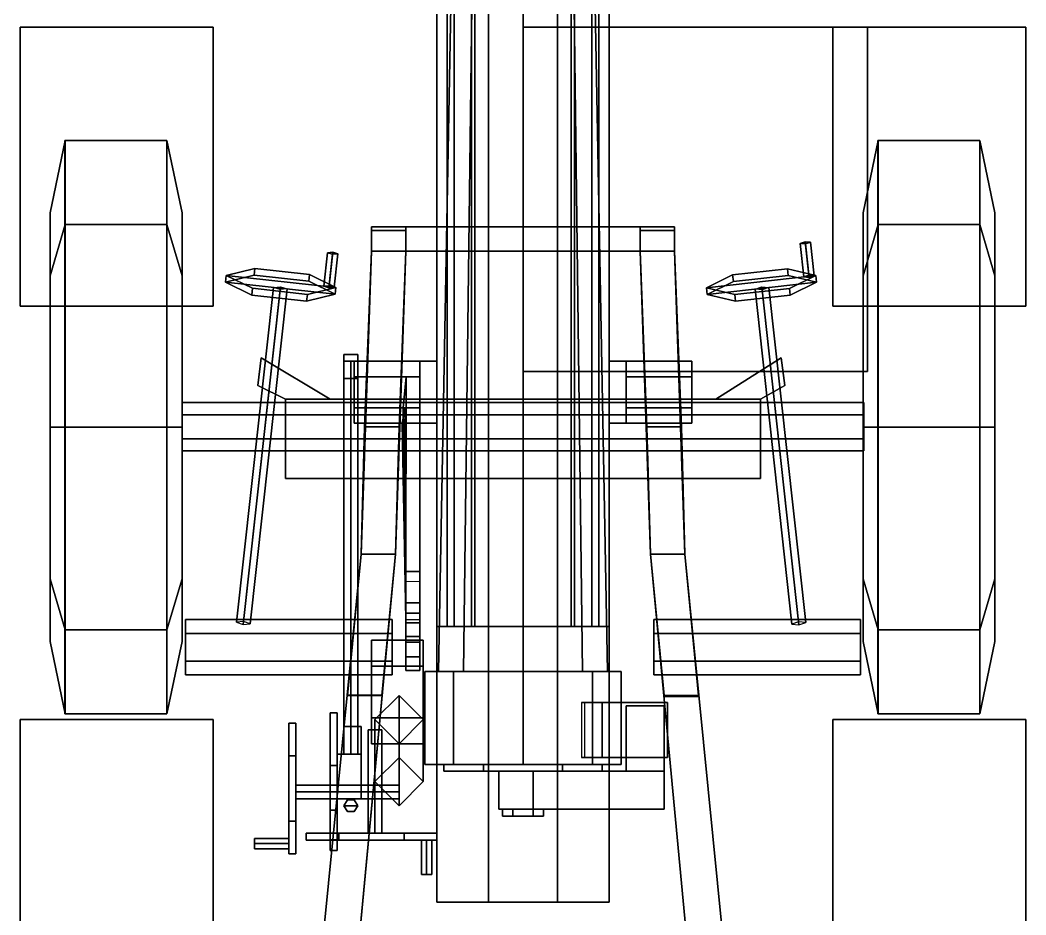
# Model space of a CAD drawing. Header units: millimetres. Extents: x -1.46 to 1.46, y -4.16 to 2.51.
# Drawn here: x -1.46 to 1.46, y -1.417 to 1.18 of the extents above; entities that cross this region are included whole.
import ezdxf

# ---------------------------------------------------------------- set-up
doc = ezdxf.new("R2010")
doc.units = ezdxf.units.MM
for name, color, linetype in [('gun', 1, 'Continuous'), ('ramps', 3, 'Continuous'), ('sleeve', 5, 'Continuous'), ('wheels', 2, 'Continuous')]:
    doc.layers.add(name, color=color, linetype=linetype)

msp = doc.modelspace()

# ---------------------------------------------------------------- linework, layer by layer
for points in [[(1, 1.16, -3.18), (1, 1.16, -4.18), (0, 1.16, -4.18), (0, 1.16, -3.18)], [(1, 1.16, -4.18), (1, 0.16, -4.18), (0, 0.16, -4.18), (0, 1.16, -4.18)], [(0, 1.16, -4.18), (0, 0.16, -4.18), (0, 0.16, -3.18), (0, 1.16, -3.18)], [(0, 1.16, -3.18), (0, 0.16, -3.18), (1, 0.16, -3.18), (1, 1.16, -3.18)], [(1, 0.16, -3.18), (1, 0.16, -4.18), (1, 1.16, -4.18), (1, 1.16, -3.18)], [(0.44, 0.58, 0.94), (0.44, 0.58, 0.74), (-0.44, 0.58, 0.74), (-0.44, 0.58, 0.94)], [(-0.44, 0.58, 0.74), (-0.44, 0.51, 0.68), (-0.44, 0.51, 0.94), (-0.44, 0.58, 0.94)], [(0.44, 0.58, 0.74), (0.44, 0.51, 0.68), (-0.44, 0.51, 0.68), (-0.44, 0.58, 0.74)], [(-0.34, 0.57, 1.08), (-0.34, 0.58, 0.94), (-0.44, 0.58, 0.94), (-0.44, 0.57, 1.08)], [(-0.44, 0.58, 0.94), (-0.44, 0.51, 0.94), (-0.44, 0.51, 1.13), (-0.44, 0.57, 1.08)], [(-0.44, 0.57, 1.08), (-0.44, 0.51, 1.13), (-0.34, 0.51, 1.13), (-0.34, 0.57, 1.08)], [(-0.34, 0.58, 0.94), (-0.34, 0.51, 0.94), (0.34, 0.51, 0.94), (0.34, 0.58, 0.94)], [(-0.34, 0.51, 1.13), (-0.34, 0.51, 0.94), (-0.34, 0.58, 0.94), (-0.34, 0.57, 1.08)], [(0.44, 0.57, 1.08), (0.44, 0.58, 0.94), (0.34, 0.58, 0.94), (0.34, 0.57, 1.08)], [(0.34, 0.58, 0.94), (0.34, 0.51, 0.94), (0.34, 0.51, 1.13), (0.34, 0.57, 1.08)], [(0.34, 0.57, 1.08), (0.34, 0.51, 1.13), (0.44, 0.51, 1.13), (0.44, 0.57, 1.08)], [(0.44, 0.51, 0.94), (0.44, 0.51, 0.68), (0.44, 0.58, 0.74), (0.44, 0.58, 0.94)], [(0.44, 0.51, 1.13), (0.44, 0.51, 0.94), (0.44, 0.58, 0.94), (0.44, 0.57, 1.08)], [(0.8048, 0.5321, 0.799), (0.8194, 0.5369, 0.7843), (0.8301, 0.4397, 0.7635), (0.8155, 0.4349, 0.7782)], [(0.8346, 0.5354, 0.799), (0.8194, 0.5369, 0.7843), (0.8048, 0.5321, 0.799), (0.8201, 0.5307, 0.8137)], [(0.8201, 0.5307, 0.8137), (0.8048, 0.5321, 0.799), (0.8155, 0.4349, 0.7782), (0.8308, 0.4335, 0.7929)], [(0.8194, 0.5369, 0.7843), (0.8346, 0.5354, 0.799), (0.8454, 0.4382, 0.7782), (0.8301, 0.4397, 0.7635)], [(0.8346, 0.5354, 0.799), (0.8201, 0.5307, 0.8137), (0.8308, 0.4335, 0.7929), (0.8454, 0.4382, 0.7782)], [(-0.5673, 0.5053, 0.799), (-0.552, 0.5068, 0.7843), (-0.5628, 0.4095, 0.7635), (-0.578, 0.4081, 0.7782)], [(-0.5527, 0.5006, 0.8137), (-0.5673, 0.5053, 0.799), (-0.578, 0.4081, 0.7782), (-0.5635, 0.4033, 0.7929)], [(-0.5375, 0.502, 0.799), (-0.552, 0.5068, 0.7843), (-0.5673, 0.5053, 0.799), (-0.5527, 0.5006, 0.8137)], [(-0.5375, 0.502, 0.799), (-0.5527, 0.5006, 0.8137), (-0.5635, 0.4033, 0.7929), (-0.5482, 0.4048, 0.7782)], [(-0.552, 0.5068, 0.7843), (-0.5375, 0.502, 0.799), (-0.5482, 0.4048, 0.7782), (-0.5628, 0.4095, 0.7635)], [(-0.44, 0.51, 0.68), (-0.47, -0.37, 0.55), (-0.47, -0.37, 0.94), (-0.44, 0.51, 0.94)], [(-0.34, 0.51, 0.68), (-0.37, -0.37, 0.55), (-0.47, -0.37, 0.55), (-0.44, 0.51, 0.68)], [(-0.44, 0.51, 0.94), (-0.4574, 0.0002, 0.94), (-0.46, 0, 1.45), (-0.44, 0.51, 1.13)], [(-0.44, 0.51, 1.13), (-0.46, 0, 1.45), (-0.36, 0, 1.45), (-0.34, 0.51, 1.13)], [(-0.34, 0.51, 1.13), (-0.34, 0.51, 0.94), (-0.44, 0.51, 0.94), (-0.44, 0.51, 1.13)], [(-0.37, -0.37, 0.94), (-0.37, -0.37, 0.55), (-0.34, 0.51, 0.68), (-0.34, 0.51, 0.94)], [(-0.36, 0, 1.45), (-0.3573, 0.0014, 0.94), (-0.34, 0.51, 0.94), (-0.34, 0.51, 1.13)], [(-0.34, 0.51, 0.94), (-0.34, 0.51, 0.68), (0.34, 0.51, 0.68), (0.34, 0.51, 0.94)], [(0.34, 0.51, 0.68), (0.37, -0.37, 0.55), (0.37, -0.37, 0.94), (0.34, 0.51, 0.94)], [(0.44, 0.51, 0.68), (0.47, -0.37, 0.55), (0.37, -0.37, 0.55), (0.34, 0.51, 0.68)], [(0.34, 0.51, 1.13), (0.36, 0, 1.45), (0.46, 0, 1.45), (0.44, 0.51, 1.13)], [(0.34, 0.51, 0.94), (0.3574, -0.0007, 0.94), (0.36, 0, 1.45), (0.34, 0.51, 1.13)], [(0.44, 0.51, 1.13), (0.44, 0.51, 0.94), (0.34, 0.51, 0.94), (0.34, 0.51, 1.13)], [(0.47, -0.37, 0.94), (0.47, -0.37, 0.55), (0.44, 0.51, 0.68), (0.44, 0.51, 0.94)], [(0.46, 0, 1.45), (0.4574, -0.0008, 0.94), (0.44, 0.51, 0.94), (0.44, 0.51, 1.13)], [(-0.8613, 0.4394, 0.7782), (-0.7786, 0.4592, 0.6427), (-0.7808, 0.4398, 0.6385), (-0.8634, 0.4199, 0.7741)], [(-0.5454, 0.3848, 0.7741), (-0.8634, 0.4199, 0.7741), (-0.7808, 0.4398, 0.6385), (-0.6217, 0.4222, 0.6385)], [(-0.7849, 0.4019, 0.9138), (-0.8613, 0.4394, 0.7782), (-0.8634, 0.4199, 0.7741), (-0.7871, 0.3825, 0.9096)], [(-0.6196, 0.4417, 0.6427), (-0.7786, 0.4592, 0.6427), (-0.8613, 0.4394, 0.7782), (-0.5432, 0.4042, 0.7782)], [(-0.5432, 0.4042, 0.7782), (-0.8613, 0.4394, 0.7782), (-0.7849, 0.4019, 0.9138), (-0.6259, 0.3844, 0.9138)], [(-0.7786, 0.4592, 0.6427), (-0.6196, 0.4417, 0.6427), (-0.6217, 0.4222, 0.6385), (-0.7808, 0.4398, 0.6385)], [(-0.6196, 0.4417, 0.6427), (-0.5432, 0.4042, 0.7782), (-0.5454, 0.3848, 0.7741), (-0.6217, 0.4222, 0.6385)], [(0.7676, 0.4586, 0.6427), (0.6086, 0.4411, 0.6427), (0.5323, 0.4036, 0.7782), (0.8503, 0.4388, 0.7782)], [(0.5323, 0.4036, 0.7782), (0.6086, 0.4411, 0.6427), (0.6108, 0.4216, 0.6385), (0.5344, 0.3842, 0.7741)], [(0.8503, 0.4388, 0.7782), (0.5323, 0.4036, 0.7782), (0.6149, 0.3838, 0.9138), (0.774, 0.4013, 0.9138)], [(0.8525, 0.4193, 0.7741), (0.5344, 0.3842, 0.7741), (0.6108, 0.4216, 0.6385), (0.7698, 0.4392, 0.6385)], [(0.6086, 0.4411, 0.6427), (0.7676, 0.4586, 0.6427), (0.7698, 0.4392, 0.6385), (0.6108, 0.4216, 0.6385)], [(0.7676, 0.4586, 0.6427), (0.8503, 0.4388, 0.7782), (0.8525, 0.4193, 0.7741), (0.7698, 0.4392, 0.6385)], [(0.8503, 0.4388, 0.7782), (0.774, 0.4013, 0.9138), (0.7761, 0.3819, 0.9096), (0.8525, 0.4193, 0.7741)], [(-0.6281, 0.3649, 0.9096), (-0.7871, 0.3825, 0.9096), (-0.8634, 0.4199, 0.7741), (-0.5454, 0.3848, 0.7741)], [(0.7761, 0.3819, 0.9096), (0.6171, 0.3643, 0.9096), (0.5344, 0.3842, 0.7741), (0.8525, 0.4193, 0.7741)], [(-0.7243, 0.4046, 0.7741), (-0.704, 0.4065, 0.7545), (-0.8113, -0.5657, 0.5466), (-0.8316, -0.5677, 0.5661)], [(-0.7049, 0.3982, 0.7936), (-0.7243, 0.4046, 0.7741), (-0.8316, -0.5677, 0.5661), (-0.8122, -0.574, 0.5857)], [(-0.6845, 0.4002, 0.7741), (-0.7049, 0.3982, 0.7936), (-0.8122, -0.574, 0.5857), (-0.7919, -0.5721, 0.5661)], [(-0.704, 0.4065, 0.7545), (-0.6845, 0.4002, 0.7741), (-0.7919, -0.5721, 0.5661), (-0.8113, -0.5657, 0.5466)], [(-0.6259, 0.3844, 0.9138), (-0.7849, 0.4019, 0.9138), (-0.7871, 0.3825, 0.9096), (-0.6281, 0.3649, 0.9096)], [(-0.5432, 0.4042, 0.7782), (-0.6259, 0.3844, 0.9138), (-0.6281, 0.3649, 0.9096), (-0.5454, 0.3848, 0.7741)], [(0.6149, 0.3838, 0.9138), (0.5323, 0.4036, 0.7782), (0.5344, 0.3842, 0.7741), (0.6171, 0.3643, 0.9096)], [(0.774, 0.4013, 0.9138), (0.6149, 0.3838, 0.9138), (0.6171, 0.3643, 0.9096), (0.7761, 0.3819, 0.9096)], [(0.6736, 0.3996, 0.7741), (0.693, 0.4059, 0.7545), (0.8003, -0.5664, 0.5466), (0.7809, -0.5727, 0.5661)], [(0.6939, 0.3976, 0.7936), (0.6736, 0.3996, 0.7741), (0.7809, -0.5727, 0.5661), (0.8012, -0.5746, 0.5857)], [(0.693, 0.4059, 0.7545), (0.7133, 0.404, 0.7741), (0.8207, -0.5683, 0.5661), (0.8003, -0.5664, 0.5466)], [(0.7133, 0.404, 0.7741), (0.6939, 0.3976, 0.7936), (0.8012, -0.5746, 0.5857), (0.8207, -0.5683, 0.5661)], [(-0.52, 0.21, 1.56), (-0.52, 0.19, 1.38), (-0.52, 0.14, 1.46), (-0.52, 0.19, 1.58)], [(-0.48, 0.19, 1.58), (-0.48, 0.21, 1.56), (-0.52, 0.21, 1.56), (-0.52, 0.19, 1.58)], [(-0.48, 0.21, 1.56), (-0.48, 0.19, 1.38), (-0.52, 0.19, 1.38), (-0.52, 0.21, 1.56)], [(-0.48, 0.14, 1.46), (-0.48, 0.19, 1.38), (-0.48, 0.21, 1.56), (-0.48, 0.19, 1.58)], [(-0.77, 0.12, 0.74), (-0.69, 0.08, 0.77), (-0.56, 0.08, 0.77), (-0.76, 0.2, 0.76)], [(-0.76, 0.2, 0.76), (-0.76, 0.2, 0.7), (-0.77, 0.12, 0.68), (-0.77, 0.12, 0.74)], [(-0.76, 0.2, 0.7), (-0.56, 0.08, 0.73), (-0.69, 0.08, 0.73), (-0.77, 0.12, 0.68)], [(-0.56, 0.08, 0.77), (-0.56, 0.08, 0.73), (-0.76, 0.2, 0.7), (-0.76, 0.2, 0.76)], [(-0.52, 0.19, 1.58), (-0.52, 0.14, 1.46), (-0.48, 0.14, 1.46), (-0.48, 0.19, 1.58)], [(-0.52, 0.14, 1.46), (-0.52, 0.19, 1.38), (-0.48, 0.19, 1.38), (-0.48, 0.14, 1.46)], [(-0.5, 0.19, 1.58), (-0.52, 0.19, 1.56), (-0.52, -0.95, 1.56), (-0.5, -0.95, 1.58)], [(-0.52, 0.19, 1.56), (-0.5, 0.19, 1.54), (-0.5, -0.95, 1.54), (-0.52, -0.95, 1.56)], [(-0.48, 0.19, 1.56), (-0.5, 0.19, 1.58), (-0.5, -0.95, 1.58), (-0.48, -0.95, 1.56)], [(-0.5, 0.19, 1.54), (-0.48, 0.19, 1.56), (-0.48, -0.95, 1.56), (-0.5, -0.95, 1.54)], [(0.75, 0.2, 0.76), (0.56, 0.08, 0.77), (0.69, 0.08, 0.77), (0.76, 0.12, 0.74)], [(0.75, 0.2, 0.7), (0.56, 0.08, 0.73), (0.56, 0.08, 0.77), (0.75, 0.2, 0.76)], [(0.76, 0.12, 0.68), (0.69, 0.08, 0.73), (0.56, 0.08, 0.73), (0.75, 0.2, 0.7)], [(0.76, 0.12, 0.74), (0.76, 0.12, 0.68), (0.75, 0.2, 0.7), (0.75, 0.2, 0.76)], [(0, 0.16, -3.18), (0, 0.16, -4.18), (1, 0.16, -4.18), (1, 0.16, -3.18)], [(-0.77, 0.12, 0.68), (-0.69, 0.08, 0.73), (-0.69, 0.08, 0.77), (-0.77, 0.12, 0.74)], [(0.69, 0.08, 0.77), (0.69, 0.08, 0.73), (0.76, 0.12, 0.68), (0.76, 0.12, 0.74)], [(-0.69, 0.08, 0.73), (-0.69, -0.15, 0.73), (-0.69, -0.15, 0.93), (-0.69, 0.08, 0.93)], [(-0.69, 0.08, 0.93), (-0.69, -0.15, 0.93), (0.69, -0.15, 0.93), (0.69, 0.08, 0.93)], [(0.69, 0.08, 0.93), (0.69, 0.08, 0.73), (-0.69, 0.08, 0.73), (-0.69, 0.08, 0.93)], [(0.69, 0.08, 0.73), (0.69, -0.15, 0.73), (-0.69, -0.15, 0.73), (-0.69, 0.08, 0.73)], [(0.69, -0.15, 0.93), (0.69, -0.15, 0.73), (0.69, 0.08, 0.73), (0.69, 0.08, 0.93)], [(-0.4574, 0.0002, 0.94), (-0.47, -0.37, 0.94), (-0.47, -0.37, 1.24), (-0.46, 0, 1.45)], [(-0.46, 0, 1.45), (-0.47, -0.37, 1.24), (-0.37, -0.37, 1.24), (-0.36, 0, 1.45)], [(-0.37, -0.37, 1.24), (-0.37, -0.37, 0.94), (-0.3573, 0.0014, 0.94), (-0.36, 0, 1.45)], [(0.3574, -0.0007, 0.94), (0.37, -0.37, 0.94), (0.37, -0.37, 1.24), (0.36, 0, 1.45)], [(0.36, 0, 1.45), (0.37, -0.37, 1.24), (0.47, -0.37, 1.24), (0.46, 0, 1.45)], [(0.47, -0.37, 1.24), (0.47, -0.37, 0.94), (0.4574, -0.0008, 0.94), (0.46, 0, 1.45)], [(-0.69, -0.15, 0.93), (-0.69, -0.15, 0.73), (0.69, -0.15, 0.73), (0.69, -0.15, 0.93)], [(-0.47, -0.37, 0.55), (-0.66, -2.28, 0.26), (-0.66, -2.28, 0.54), (-0.47, -0.37, 0.94)], [(-0.37, -0.37, 0.55), (-0.55, -2.28, 0.26), (-0.66, -2.28, 0.26), (-0.47, -0.37, 0.55)], [(-0.55, -2.28, 0.54), (-0.55, -2.28, 0.26), (-0.37, -0.37, 0.55), (-0.37, -0.37, 0.94)], [(-0.47, -0.37, 0.94), (-0.5107, -0.7792, 0.8543), (-0.51, -0.78, 1.03), (-0.47, -0.37, 1.24)], [(-0.47, -0.37, 1.24), (-0.51, -0.78, 1.03), (-0.41, -0.78, 1.03), (-0.37, -0.37, 1.24)], [(-0.41, -0.78, 1.03), (-0.4086, -0.7795, 0.8542), (-0.37, -0.37, 0.94), (-0.37, -0.37, 1.24)], [(0.37, -0.37, 0.55), (0.55, -2.28, 0.26), (0.55, -2.28, 0.54), (0.37, -0.37, 0.94)], [(0.47, -0.37, 0.55), (0.66, -2.28, 0.26), (0.55, -2.28, 0.26), (0.37, -0.37, 0.55)], [(0.37, -0.37, 0.94), (0.409, -0.7839, 0.8533), (0.41, -0.78, 1.03), (0.37, -0.37, 1.24)], [(0.37, -0.37, 1.24), (0.41, -0.78, 1.03), (0.51, -0.78, 1.03), (0.47, -0.37, 1.24)], [(0.66, -2.28, 0.54), (0.66, -2.28, 0.26), (0.47, -0.37, 0.55), (0.47, -0.37, 0.94)], [(0.51, -0.78, 1.03), (0.5111, -0.783, 0.8535), (0.47, -0.37, 0.94), (0.47, -0.37, 1.24)], [(-0.38, -0.6, 0.6293), (-0.38, -0.56, 0.56), (-0.98, -0.56, 0.56), (-0.98, -0.6, 0.6293)], [(-0.38, -0.56, 0.56), (-0.38, -0.6, 0.4907), (-0.98, -0.6, 0.4907), (-0.98, -0.56, 0.56)], [(-0.98, -0.68, 0.6293), (-0.98, -0.6, 0.6293), (-0.98, -0.56, 0.56), (-0.98, -0.72, 0.56)], [(-0.98, -0.72, 0.56), (-0.98, -0.56, 0.56), (-0.98, -0.6, 0.4907), (-0.98, -0.68, 0.4907)], [(-0.38, -0.72, 0.56), (-0.38, -0.56, 0.56), (-0.38, -0.6, 0.6293), (-0.38, -0.68, 0.6293)], [(-0.38, -0.68, 0.4907), (-0.38, -0.6, 0.4907), (-0.38, -0.56, 0.56), (-0.38, -0.72, 0.56)], [(0.98, -0.6, 0.6293), (0.98, -0.56, 0.56), (0.38, -0.56, 0.56), (0.38, -0.6, 0.6293)], [(0.98, -0.56, 0.56), (0.98, -0.6, 0.4907), (0.38, -0.6, 0.4907), (0.38, -0.56, 0.56)], [(0.38, -0.72, 0.56), (0.38, -0.56, 0.56), (0.38, -0.6, 0.4907), (0.38, -0.68, 0.4907)], [(0.38, -0.68, 0.6293), (0.38, -0.6, 0.6293), (0.38, -0.56, 0.56), (0.38, -0.72, 0.56)], [(0.98, -0.72, 0.56), (0.98, -0.56, 0.56), (0.98, -0.6, 0.6293), (0.98, -0.68, 0.6293)], [(0.98, -0.68, 0.4907), (0.98, -0.6, 0.4907), (0.98, -0.56, 0.56), (0.98, -0.72, 0.56)], [(-0.38, -0.68, 0.6293), (-0.38, -0.6, 0.6293), (-0.98, -0.6, 0.6293), (-0.98, -0.68, 0.6293)], [(-0.38, -0.6, 0.4907), (-0.38, -0.68, 0.4907), (-0.98, -0.68, 0.4907), (-0.98, -0.6, 0.4907)], [(0.98, -0.68, 0.6293), (0.98, -0.6, 0.6293), (0.38, -0.6, 0.6293), (0.38, -0.68, 0.6293)], [(0.98, -0.6, 0.4907), (0.98, -0.68, 0.4907), (0.38, -0.68, 0.4907), (0.38, -0.6, 0.4907)], [(-0.29, -0.695, 1.2199), (-0.29, -0.62, 1.09), (-0.44, -0.62, 1.09), (-0.44, -0.695, 1.2199)], [(-0.29, -0.62, 1.09), (-0.29, -0.695, 0.9601), (-0.44, -0.695, 0.9601), (-0.44, -0.62, 1.09)], [(-0.44, -0.845, 1.2199), (-0.44, -0.695, 1.2199), (-0.44, -0.62, 1.09), (-0.44, -0.92, 1.09)], [(-0.44, -0.92, 1.09), (-0.44, -0.62, 1.09), (-0.44, -0.695, 0.9601), (-0.44, -0.845, 0.9601)], [(-0.29, -0.92, 1.09), (-0.29, -0.62, 1.09), (-0.29, -0.695, 1.2199), (-0.29, -0.845, 1.2199)], [(-0.29, -0.845, 0.9601), (-0.29, -0.695, 0.9601), (-0.29, -0.62, 1.09), (-0.29, -0.92, 1.09)], [(-0.38, -0.72, 0.56), (-0.38, -0.68, 0.6293), (-0.98, -0.68, 0.6293), (-0.98, -0.72, 0.56)], [(-0.38, -0.68, 0.4907), (-0.38, -0.72, 0.56), (-0.98, -0.72, 0.56), (-0.98, -0.68, 0.4907)], [(-0.29, -0.845, 1.2199), (-0.29, -0.695, 1.2199), (-0.44, -0.695, 1.2199), (-0.44, -0.845, 1.2199)], [(-0.29, -0.695, 0.9601), (-0.29, -0.845, 0.9601), (-0.44, -0.845, 0.9601), (-0.44, -0.695, 0.9601)], [(0.98, -0.68, 0.4907), (0.98, -0.72, 0.56), (0.38, -0.72, 0.56), (0.38, -0.68, 0.4907)], [(0.98, -0.72, 0.56), (0.98, -0.68, 0.6293), (0.38, -0.68, 0.6293), (0.38, -0.72, 0.56)], [(-0.5107, -0.7792, 0.8543), (-0.66, -2.28, 0.54), (-0.55, -2.28, 0.54), (-0.4086, -0.7795, 0.8542)], [(-0.51, -0.78, 1.03), (-0.5107, -0.7792, 0.8543), (-0.4086, -0.7795, 0.8542), (-0.41, -0.78, 1.03)], [(-0.36, -0.96, 0.75), (-0.43, -1.03, 0.75), (-0.43, -0.85, 1.09), (-0.36, -0.78, 1.09)], [(-0.29, -1.03, 0.75), (-0.36, -0.96, 0.75), (-0.36, -0.78, 1.09), (-0.29, -0.85, 1.09)], [(0.41, -0.78, 1.03), (0.409, -0.7839, 0.8533), (0.5111, -0.783, 0.8535), (0.51, -0.78, 1.03)], [(0.409, -0.7839, 0.8533), (0.55, -2.28, 0.54), (0.66, -2.28, 0.54), (0.5111, -0.783, 0.8535)], [(-0.54, -0.9831, 1.6996), (-0.54, -0.83, 1.73), (-0.56, -0.83, 1.73), (-0.56, -0.9831, 1.6996)], [(-0.54, -0.83, 1.73), (-0.54, -0.83, 1.33), (-0.56, -0.83, 1.33), (-0.56, -0.83, 1.73)], [(-0.54, -0.83, 1.33), (-0.54, -1.23, 1.33), (-0.56, -1.23, 1.33), (-0.56, -0.83, 1.33)], [(-0.56, -0.9831, 1.6996), (-0.56, -0.83, 1.73), (-0.56, -0.83, 1.33), (-0.56, -1.1128, 1.6128)], [(-0.56, -1.1996, 1.4831), (-0.56, -1.1128, 1.6128), (-0.56, -0.83, 1.33), (-0.56, -1.23, 1.33)], [(-0.54, -1.1128, 1.6128), (-0.54, -0.83, 1.33), (-0.54, -0.83, 1.73), (-0.54, -0.9831, 1.6996)], [(-0.54, -1.23, 1.33), (-0.54, -0.83, 1.33), (-0.54, -1.1128, 1.6128), (-0.54, -1.1996, 1.4831)], [(-0.29, -0.92, 1.09), (-0.29, -0.845, 1.2199), (-0.44, -0.845, 1.2199), (-0.44, -0.92, 1.09)], [(-0.29, -0.845, 0.9601), (-0.29, -0.92, 1.09), (-0.44, -0.92, 1.09), (-0.44, -0.845, 0.9601)], [(-0.66, -0.955, 0.9345), (-0.66, -0.86, 0.77), (-0.68, -0.86, 0.77), (-0.68, -0.955, 0.9345)], [(-0.66, -0.86, 0.77), (-0.66, -0.955, 0.6055), (-0.68, -0.955, 0.6055), (-0.68, -0.86, 0.77)], [(-0.68, -1.145, 0.9345), (-0.68, -0.955, 0.9345), (-0.68, -0.86, 0.77), (-0.68, -1.24, 0.77)], [(-0.68, -1.24, 0.77), (-0.68, -0.86, 0.77), (-0.68, -0.955, 0.6055), (-0.68, -1.145, 0.6055)], [(-0.66, -1.24, 0.77), (-0.66, -0.86, 0.77), (-0.66, -0.955, 0.9345), (-0.66, -1.145, 0.9345)], [(-0.66, -1.145, 0.6055), (-0.66, -0.955, 0.6055), (-0.66, -0.86, 0.77), (-0.66, -1.24, 0.77)], [(-0.47, -0.87, 1.43), (-0.47, -0.87, 0.83), (-0.52, -0.87, 0.83), (-0.52, -0.87, 1.43)], [(-0.52, -0.87, 0.83), (-0.52, -0.95, 0.81), (-0.52, -0.95, 1.52), (-0.52, -0.87, 1.43)], [(-0.52, -0.87, 1.43), (-0.52, -0.95, 1.52), (-0.47, -0.95, 1.52), (-0.47, -0.87, 1.43)], [(-0.47, -0.95, 1.52), (-0.47, -0.95, 0.81), (-0.47, -0.87, 0.83), (-0.47, -0.87, 1.43)], [(-0.43, -1.03, 0.75), (-0.36, -1.1, 0.75), (-0.36, -0.92, 1.09), (-0.43, -0.85, 1.09)], [(-0.36, -1.1, 0.75), (-0.29, -1.03, 0.75), (-0.29, -0.85, 1.09), (-0.36, -0.92, 1.09)], [(-0.45, -0.88, 0.94), (-0.43, -0.88, 0.92), (-0.43, -1.18, 0.92), (-0.45, -1.18, 0.94)], [(-0.43, -0.88, 0.96), (-0.45, -0.88, 0.94), (-0.45, -1.18, 0.94), (-0.43, -1.18, 0.96)], [(-0.43, -0.88, 0.92), (-0.41, -0.88, 0.94), (-0.41, -1.18, 0.94), (-0.43, -1.18, 0.92)], [(-0.41, -0.88, 0.94), (-0.43, -0.88, 0.96), (-0.43, -1.18, 0.96), (-0.41, -1.18, 0.94)], [(-0.66, -1.145, 0.9345), (-0.66, -0.955, 0.9345), (-0.68, -0.955, 0.9345), (-0.68, -1.145, 0.9345)], [(-0.66, -0.955, 0.6055), (-0.66, -1.145, 0.6055), (-0.68, -1.145, 0.6055), (-0.68, -0.955, 0.6055)], [(-0.54, -0.95, 1.43), (-0.54, -1.08, 1.43), (-0.54, -1.08, 1.63), (-0.54, -0.95, 1.63)], [(-0.54, -0.95, 1.63), (-0.54, -1.08, 1.63), (-0.47, -1.08, 1.63), (-0.47, -0.95, 1.63)], [(-0.47, -0.95, 1.63), (-0.47, -0.95, 1.43), (-0.54, -0.95, 1.43), (-0.54, -0.95, 1.63)], [(-0.47, -0.95, 1.43), (-0.47, -1.08, 1.43), (-0.54, -1.08, 1.43), (-0.54, -0.95, 1.43)], [(-0.52, -0.95, 1.43), (-0.52, -0.95, 0.81), (-0.47, -0.95, 0.81), (-0.47, -0.95, 1.43)], [(-0.47, -1.08, 1.63), (-0.47, -1.08, 1.43), (-0.47, -0.95, 1.43), (-0.47, -0.95, 1.63)], [(-0.36, -0.96, 0.75), (-0.29, -1.03, 0.75), (-0.36, -1.1, 0.75), (-0.43, -1.03, 0.75)], [(-0.54, -1.1128, 1.6128), (-0.54, -0.9831, 1.6996), (-0.56, -0.9831, 1.6996), (-0.56, -1.1128, 1.6128)], [(-0.36, -1.06, 0.79), (-0.36, -1.04, 0.77), (-0.66, -1.04, 0.77), (-0.66, -1.06, 0.79)], [(-0.36, -1.04, 0.77), (-0.36, -1.06, 0.75), (-0.66, -1.06, 0.75), (-0.66, -1.04, 0.77)], [(-0.36, -1.08, 0.77), (-0.36, -1.06, 0.79), (-0.66, -1.06, 0.79), (-0.66, -1.08, 0.77)], [(-0.36, -1.06, 0.75), (-0.36, -1.08, 0.77), (-0.66, -1.08, 0.77), (-0.66, -1.06, 0.75)], [(-0.54, -1.08, 1.63), (-0.54, -1.08, 1.43), (-0.47, -1.08, 1.43), (-0.47, -1.08, 1.63)], [(-0.51, -1.0827, 1.55), (-0.52, -1.1, 1.55), (-0.52, -1.1, 1.77), (-0.51, -1.0827, 1.77)], [(-0.52, -1.1, 1.77), (-0.48, -1.1, 1.77), (-0.49, -1.0827, 1.77), (-0.51, -1.0827, 1.77)], [(-0.51, -1.0827, 1.55), (-0.49, -1.0827, 1.55), (-0.48, -1.1, 1.55), (-0.52, -1.1, 1.55)], [(-0.52, -1.1, 1.55), (-0.51, -1.1173, 1.55), (-0.51, -1.1173, 1.77), (-0.52, -1.1, 1.77)], [(-0.51, -1.1173, 1.77), (-0.49, -1.1173, 1.77), (-0.48, -1.1, 1.77), (-0.52, -1.1, 1.77)], [(-0.52, -1.1, 1.55), (-0.48, -1.1, 1.55), (-0.49, -1.1173, 1.55), (-0.51, -1.1173, 1.55)], [(-0.49, -1.0827, 1.55), (-0.51, -1.0827, 1.55), (-0.51, -1.0827, 1.77), (-0.49, -1.0827, 1.77)], [(-0.48, -1.1, 1.55), (-0.49, -1.0827, 1.55), (-0.49, -1.0827, 1.77), (-0.48, -1.1, 1.77)], [(-0.49, -1.1173, 1.55), (-0.48, -1.1, 1.55), (-0.48, -1.1, 1.77), (-0.49, -1.1173, 1.77)], [(-0.54, -1.1996, 1.4831), (-0.54, -1.1128, 1.6128), (-0.56, -1.1128, 1.6128), (-0.56, -1.1996, 1.4831)], [(-0.51, -1.1173, 1.55), (-0.49, -1.1173, 1.55), (-0.49, -1.1173, 1.77), (-0.51, -1.1173, 1.77)], [(-0.66, -1.24, 0.77), (-0.66, -1.145, 0.9345), (-0.68, -1.145, 0.9345), (-0.68, -1.24, 0.77)], [(-0.66, -1.145, 0.6055), (-0.66, -1.24, 0.77), (-0.68, -1.24, 0.77), (-0.68, -1.145, 0.6055)], [(-0.68, -1.21, 0.785), (-0.68, -1.195, 0.77), (-0.78, -1.195, 0.77), (-0.78, -1.21, 0.785)], [(-0.68, -1.195, 0.77), (-0.68, -1.21, 0.755), (-0.78, -1.21, 0.755), (-0.78, -1.195, 0.77)], [(-0.78, -1.225, 0.77), (-0.78, -1.21, 0.785), (-0.78, -1.195, 0.77), (-0.78, -1.21, 0.755)], [(-0.345, -1.18, 0.7755), (-0.535, -1.18, 0.7755), (-0.63, -1.18, 0.94), (-0.25, -1.18, 0.94)], [(-0.63, -1.18, 0.94), (-0.535, -1.18, 0.7755), (-0.535, -1.2, 0.7755), (-0.63, -1.2, 0.94)], [(-0.25, -1.18, 0.94), (-0.63, -1.18, 0.94), (-0.535, -1.18, 1.1045), (-0.345, -1.18, 1.1045)], [(-0.535, -1.18, 1.1045), (-0.63, -1.18, 0.94), (-0.63, -1.2, 0.94), (-0.535, -1.2, 1.1045)], [(-0.535, -1.18, 0.7755), (-0.345, -1.18, 0.7755), (-0.345, -1.2, 0.7755), (-0.535, -1.2, 0.7755)], [(-0.345, -1.18, 1.1045), (-0.535, -1.18, 1.1045), (-0.535, -1.2, 1.1045), (-0.345, -1.2, 1.1045)], [(-0.345, -1.18, 0.7755), (-0.25, -1.18, 0.94), (-0.25, -1.2, 0.94), (-0.345, -1.2, 0.7755)], [(-0.25, -1.18, 0.94), (-0.345, -1.18, 1.1045), (-0.345, -1.2, 1.1045), (-0.25, -1.2, 0.94)], [(-0.68, -1.225, 0.77), (-0.68, -1.21, 0.785), (-0.78, -1.21, 0.785), (-0.78, -1.225, 0.77)], [(-0.68, -1.21, 0.755), (-0.68, -1.225, 0.77), (-0.78, -1.225, 0.77), (-0.78, -1.21, 0.755)], [(-0.25, -1.2, 0.94), (-0.63, -1.2, 0.94), (-0.535, -1.2, 0.7755), (-0.345, -1.2, 0.7755)], [(-0.345, -1.2, 1.1045), (-0.535, -1.2, 1.1045), (-0.63, -1.2, 0.94), (-0.25, -1.2, 0.94)], [(-0.54, -1.23, 1.33), (-0.54, -1.1996, 1.4831), (-0.56, -1.1996, 1.4831), (-0.56, -1.23, 1.33)], [(-0.295, -1.2, 0.94), (-0.28, -1.2, 0.925), (-0.28, -1.3, 0.925), (-0.295, -1.3, 0.94)], [(-0.28, -1.2, 0.955), (-0.295, -1.2, 0.94), (-0.295, -1.3, 0.94), (-0.28, -1.3, 0.955)], [(-0.28, -1.2, 0.925), (-0.265, -1.2, 0.94), (-0.265, -1.3, 0.94), (-0.28, -1.3, 0.925)], [(-0.265, -1.2, 0.94), (-0.28, -1.2, 0.955), (-0.28, -1.3, 0.955), (-0.265, -1.3, 0.94)], [(-0.265, -1.3, 0.94), (-0.28, -1.3, 0.955), (-0.295, -1.3, 0.94), (-0.28, -1.3, 0.925)]]:
    msp.add_3dface(points)
at = {"layer": 'gun'}
for points in [[(-0.1485, 1.22, 1.5985), (-0.21, 1.22, 1.45), (-0.245, -0.71, 1.45), (-0.1732, -0.71, 1.6232)], [(-0.21, 1.22, 1.45), (-0.1485, 1.22, 1.3015), (-0.1732, -0.71, 1.2768), (-0.245, -0.71, 1.45)], [(0, 1.22, 1.66), (-0.1485, 1.22, 1.5985), (-0.1732, -0.71, 1.6232), (0, -0.71, 1.695)], [(-0.1485, 1.22, 1.3015), (0, 1.22, 1.24), (0, -0.71, 1.205), (-0.1732, -0.71, 1.2768)], [(0.1485, 1.22, 1.5985), (0, 1.22, 1.66), (0, -0.71, 1.695), (0.1732, -0.71, 1.6232)], [(0, 1.22, 1.24), (0.1485, 1.22, 1.3015), (0.1732, -0.71, 1.2768), (0, -0.71, 1.205)], [(0.21, 1.22, 1.45), (0.1485, 1.22, 1.5985), (0.1732, -0.71, 1.6232), (0.245, -0.71, 1.45)], [(0.1485, 1.22, 1.3015), (0.21, 1.22, 1.45), (0.245, -0.71, 1.45), (0.1732, -0.71, 1.2768)], [(-0.2015, -0.71, 1.6515), (-0.285, -0.71, 1.45), (-0.285, -0.98, 1.45), (-0.2015, -0.98, 1.6515)], [(-0.285, -0.71, 1.45), (-0.2015, -0.71, 1.2485), (-0.2015, -0.98, 1.2485), (-0.285, -0.98, 1.45)], [(0.2015, -0.71, 1.2485), (-0.285, -0.71, 1.45), (-0.2015, -0.71, 1.6515), (0.285, -0.71, 1.45)], [(0, -0.71, 1.165), (-0.2015, -0.71, 1.2485), (-0.285, -0.71, 1.45), (0.2015, -0.71, 1.2485)], [(0, -0.71, 1.735), (-0.2015, -0.71, 1.6515), (-0.2015, -0.98, 1.6515), (0, -0.98, 1.735)], [(-0.2015, -0.71, 1.2485), (0, -0.71, 1.165), (0, -0.98, 1.165), (-0.2015, -0.98, 1.2485)], [(0.285, -0.71, 1.45), (-0.2015, -0.71, 1.6515), (0, -0.71, 1.735), (0.2015, -0.71, 1.6515)], [(0.2015, -0.71, 1.6515), (0, -0.71, 1.735), (0, -0.98, 1.735), (0.2015, -0.98, 1.6515)], [(0, -0.71, 1.165), (0.2015, -0.71, 1.2485), (0.2015, -0.98, 1.2485), (0, -0.98, 1.165)], [(0.285, -0.71, 1.45), (0.2015, -0.71, 1.6515), (0.2015, -0.98, 1.6515), (0.285, -0.98, 1.45)], [(0.2015, -0.71, 1.2485), (0.285, -0.71, 1.45), (0.285, -0.98, 1.45), (0.2015, -0.98, 1.2485)], [(0.42, -0.8, 1.66), (0.42, -0.8, 1.58), (0.23, -0.8, 1.58), (0.17, -0.8, 1.66)], [(0.17, -0.8, 1.66), (0.17, -0.96, 1.66), (0.42, -0.96, 1.66), (0.42, -0.8, 1.66)], [(0.42, -0.8, 1.32), (0.42, -0.8, 1.24), (0.18, -0.8, 1.24), (0.23, -0.8, 1.32)], [(0.42, -0.8, 1.24), (0.42, -0.96, 1.24), (0.18, -0.96, 1.24), (0.18, -0.8, 1.24)], [(0.42, -0.8, 1.58), (0.42, -0.96, 1.58), (0.23, -0.96, 1.58), (0.23, -0.8, 1.58)], [(0.23, -0.8, 1.32), (0.23, -0.96, 1.32), (0.42, -0.96, 1.32), (0.42, -0.8, 1.32)], [(0.41, -0.81, 1.58), (0.41, -0.81, 1.32), (0.3, -0.81, 1.32), (0.3, -0.81, 1.58)], [(0.3, -0.81, 1.32), (0.3, -1, 1.32), (0.3, -1, 1.58), (0.3, -0.81, 1.58)], [(0.41, -0.81, 1.32), (0.41, -1, 1.32), (0.3, -1, 1.32), (0.3, -0.81, 1.32)], [(0.3, -0.81, 1.58), (0.3, -1, 1.58), (0.41, -1, 1.58), (0.41, -0.81, 1.58)], [(0.41, -1.11, 1.58), (0.41, -1.11, 1.32), (0.41, -0.81, 1.32), (0.41, -0.81, 1.58)], [(0.42, -0.96, 1.66), (0.42, -0.96, 1.58), (0.42, -0.8, 1.58), (0.42, -0.8, 1.66)], [(0.42, -0.96, 1.32), (0.42, -0.96, 1.24), (0.42, -0.8, 1.24), (0.42, -0.8, 1.32)], [(0.17, -0.96, 1.66), (0.23, -0.96, 1.58), (0.42, -0.96, 1.58), (0.42, -0.96, 1.66)], [(0.23, -0.96, 1.32), (0.18, -0.96, 1.24), (0.42, -0.96, 1.24), (0.42, -0.96, 1.32)], [(0.285, -0.98, 1.45), (-0.2015, -0.98, 1.6515), (-0.285, -0.98, 1.45), (0.2015, -0.98, 1.2485)], [(0.2015, -0.98, 1.2485), (-0.285, -0.98, 1.45), (-0.2015, -0.98, 1.2485), (0, -0.98, 1.165)], [(-0.115, -0.98, 1.6492), (-0.23, -0.98, 1.45), (-0.23, -1, 1.45), (-0.115, -1, 1.6492)], [(-0.23, -0.98, 1.45), (-0.115, -0.98, 1.2508), (-0.115, -1, 1.2508), (-0.23, -1, 1.45)], [(0.2015, -0.98, 1.6515), (0, -0.98, 1.735), (-0.2015, -0.98, 1.6515), (0.285, -0.98, 1.45)], [(0.115, -0.98, 1.6492), (-0.115, -0.98, 1.6492), (-0.115, -1, 1.6492), (0.115, -1, 1.6492)], [(-0.115, -0.98, 1.2508), (0.115, -0.98, 1.2508), (0.115, -1, 1.2508), (-0.115, -1, 1.2508)], [(0.23, -0.98, 1.45), (0.115, -0.98, 1.6492), (0.115, -1, 1.6492), (0.23, -1, 1.45)], [(0.115, -0.98, 1.2508), (0.23, -0.98, 1.45), (0.23, -1, 1.45), (0.115, -1, 1.2508)], [(0.115, -1, 1.6492), (-0.115, -1, 1.6492), (-0.23, -1, 1.45), (0.23, -1, 1.45)], [(0.23, -1, 1.45), (-0.23, -1, 1.45), (-0.115, -1, 1.2508), (0.115, -1, 1.2508)], [(-0.07, -1, 1.4), (-0.07, -1.11, 1.4), (-0.07, -1.11, 1.5), (-0.07, -1, 1.5)], [(0.03, -1, 1.32), (0.03, -1.11, 1.32), (-0.07, -1.11, 1.4), (-0.07, -1, 1.4)], [(-0.07, -1, 1.5), (-0.07, -1.11, 1.5), (0.03, -1.11, 1.58), (0.03, -1, 1.58)], [(0.3, -1, 1.58), (0.3, -1, 1.32), (0.03, -1, 1.32), (0.03, -1, 1.58)], [(0.03, -1, 1.58), (0.03, -1.11, 1.58), (0.41, -1.11, 1.58), (0.41, -1, 1.58)], [(0.41, -1, 1.32), (0.41, -1.11, 1.32), (0.03, -1.11, 1.32), (0.03, -1, 1.32)], [(-0.07, -1.11, 1.5), (-0.07, -1.11, 1.4), (0.03, -1.11, 1.32), (0.03, -1.11, 1.58)], [(-0.03, -1.11, 1.502), (-0.06, -1.11, 1.45), (-0.06, -1.13, 1.45), (-0.03, -1.13, 1.502)], [(-0.06, -1.11, 1.45), (-0.03, -1.11, 1.398), (-0.03, -1.13, 1.398), (-0.06, -1.13, 1.45)], [(0.03, -1.13, 1.502), (-0.03, -1.13, 1.502), (-0.06, -1.13, 1.45), (0.06, -1.13, 1.45)], [(0.06, -1.13, 1.45), (-0.06, -1.13, 1.45), (-0.03, -1.13, 1.398), (0.03, -1.13, 1.398)], [(0.03, -1.11, 1.502), (-0.03, -1.11, 1.502), (-0.03, -1.13, 1.502), (0.03, -1.13, 1.502)], [(-0.03, -1.11, 1.398), (0.03, -1.11, 1.398), (0.03, -1.13, 1.398), (-0.03, -1.13, 1.398)], [(0.03, -1.11, 1.58), (0.03, -1.11, 1.32), (0.41, -1.11, 1.32), (0.41, -1.11, 1.58)], [(0.06, -1.11, 1.45), (0.03, -1.11, 1.502), (0.03, -1.13, 1.502), (0.06, -1.13, 1.45)], [(0.03, -1.11, 1.398), (0.06, -1.11, 1.45), (0.06, -1.13, 1.45), (0.03, -1.13, 1.398)]]:
    msp.add_3dface(points, dxfattribs=at)
at = {"layer": 'ramps'}
for points in [[(-0.9, 1.16, 0.39), (-0.9, 1.16), (-1.46, 1.16), (-1.46, 1.16, 0.39)], [(-1.46, 1.16, 0.39), (-1.46, 0.35), (-0.9, 0.35), (-0.9, 1.16, 0.39)], [(-0.9, 1.16), (-0.9, 0.35), (-1.46, 0.35), (-1.46, 1.16)], [(-1.46, 1.16, 0.39), (-1.46, 1.16, 0.39), (-0.9, 1.16, 0.39)], [(-1.46, 1.16), (-1.46, 0.35), (-1.46, 1.16, 0.39)], [(-0.9, 1.16, 0.39), (-0.9, 0.35), (-0.9, 1.16), (-0.9, 1.16, 0.39)], [(0.9, 1.16), (0.9, 0.35), (0.9, 1.16, 0.39)], [(0.9, 1.16, 0.39), (0.9, 1.16, 0.39), (1.46, 1.16, 0.39)], [(0.9, 1.16, 0.39), (0.9, 0.35), (1.46, 0.35), (1.46, 1.16, 0.39)], [(1.46, 1.16, 0.39), (1.46, 1.16), (0.9, 1.16), (0.9, 1.16, 0.39)], [(1.46, 1.16), (1.46, 0.35), (0.9, 0.35), (0.9, 1.16)], [(1.46, 1.16, 0.39), (1.46, 0.35), (1.46, 1.16), (1.46, 1.16, 0.39)], [(-0.9, -1.61, 0.3), (-0.9, -0.85), (-1.46, -0.85), (-1.46, -1.61, 0.3)], [(-1.46, -0.85), (-1.46, -1.61), (-1.46, -1.61, 0.3)], [(-0.9, -0.85), (-0.9, -2.39), (-1.46, -2.39), (-1.46, -0.85)], [(-0.9, -1.61, 0.3), (-0.9, -1.61), (-0.9, -0.85), (-0.9, -1.61, 0.3)], [(0.9, -0.85), (0.9, -1.61), (0.9, -1.61, 0.3)], [(1.46, -1.61, 0.3), (1.46, -0.85), (0.9, -0.85), (0.9, -1.61, 0.3)], [(1.46, -0.85), (1.46, -2.39), (0.9, -2.39), (0.9, -0.85)], [(1.46, -1.61, 0.3), (1.46, -1.61), (1.46, -0.85), (1.46, -1.61, 0.3)]]:
    msp.add_3dface(points, dxfattribs=at)
at = {"layer": 'sleeve'}
for points in [[(-0.1, -0.58, 1.19), (0.1, -0.58, 1.19), (0.1, 1.31, 1.19), (-0.1, 1.31, 1.19)], [(-0.25, 1.23, 1.11), (-0.1, 1.23, 0.95), (-0.1, -0.58, 0.95), (-0.25, -0.58, 1.11)], [(-0.25, 1.23, 1.24), (-0.25, 1.23, 1.11), (-0.25, -0.58, 1.11), (-0.25, -0.58, 1.24)], [(-0.25, -0.58, 1.24), (-0.22, -0.58, 1.29), (-0.22, 1.23, 1.29), (-0.25, 1.23, 1.24)], [(-0.22, -0.58, 1.29), (-0.2, -0.58, 1.32), (-0.2, 1.23, 1.32), (-0.22, 1.23, 1.29)], [(-0.2, -0.58, 1.32), (-0.15, -0.58, 1.32), (-0.15, 1.23, 1.32), (-0.2, 1.23, 1.32)], [(-0.14, 1.23, 1.29), (-0.15, 1.23, 1.32), (-0.15, -0.58, 1.32), (-0.14, -0.58, 1.29)], [(-0.14, -0.58, 1.29), (-0.1, -0.58, 1.19), (-0.1, 1.23, 1.19), (-0.14, 1.23, 1.29)], [(-0.1, 1.23, 0.95), (0.1, 1.23, 0.95), (0.1, -0.58, 0.95), (-0.1, -0.58, 0.95)], [(0.1, 1.23, 0.95), (0.25, 1.23, 1.11), (0.25, -0.58, 1.11), (0.1, -0.58, 0.95)], [(0.1, -0.58, 1.19), (0.14, -0.58, 1.29), (0.14, 1.23, 1.29), (0.1, 1.23, 1.19)], [(0.14, -0.58, 1.29), (0.15, -0.58, 1.32), (0.15, 1.23, 1.32), (0.14, 1.23, 1.29)], [(0.15, -0.58, 1.32), (0.2, -0.58, 1.32), (0.2, 1.23, 1.32), (0.15, 1.23, 1.32)], [(0.22, 1.23, 1.29), (0.2, 1.23, 1.32), (0.2, -0.58, 1.32), (0.22, -0.58, 1.29)], [(0.22, -0.58, 1.29), (0.25, -0.58, 1.24), (0.25, 1.23, 1.24), (0.22, 1.23, 1.29)], [(0.25, 1.23, 1.11), (0.25, 1.23, 1.24), (0.25, -0.58, 1.24), (0.25, -0.58, 1.11)], [(-0.3, 0.145, 1.4579), (-0.3, 0.19, 1.38), (-0.49, 0.19, 1.38), (-0.49, 0.145, 1.4579)], [(-0.3, 0.19, 1.38), (-0.3, 0.145, 1.3021), (-0.49, 0.145, 1.3021), (-0.49, 0.19, 1.38)], [(-0.49, 0.055, 1.4579), (-0.49, 0.145, 1.4579), (-0.49, 0.19, 1.38), (-0.49, 0.01, 1.38)], [(-0.49, 0.01, 1.38), (-0.49, 0.19, 1.38), (-0.49, 0.145, 1.3021), (-0.49, 0.055, 1.3021)], [(-0.25, 0.19, 1.46), (-0.25, 0.19, 1.11), (-0.3, 0.19, 1.11), (-0.3, 0.19, 1.46)], [(-0.3, 0.19, 1.46), (-0.3, 0.01, 1.46), (-0.25, 0.01, 1.46), (-0.25, 0.19, 1.46)], [(-0.3, 0.19, 1.11), (-0.3, 0.01, 1.11), (-0.3, 0.01, 1.46), (-0.3, 0.19, 1.46)], [(-0.25, 0.19, 1.11), (-0.25, 0.01, 1.11), (-0.3, 0.01, 1.11), (-0.3, 0.19, 1.11)], [(-0.25, 0.01, 1.46), (-0.25, 0.01, 1.24), (-0.25, 0.19, 1.24), (-0.25, 0.19, 1.46)], [(0.3, 0.19, 1.46), (0.3, 0.19, 1.11), (0.25, 0.19, 1.11), (0.25, 0.19, 1.46)], [(0.25, 0.01, 1.11), (0.25, 0.19, 1.11), (0.3, 0.19, 1.11), (0.3, 0.01, 1.11)], [(0.3, 0.01, 1.46), (0.3, 0.19, 1.46), (0.25, 0.19, 1.46), (0.25, 0.01, 1.46)], [(0.25, 0.19, 1.46), (0.25, 0.19, 1.24), (0.25, 0.01, 1.24), (0.25, 0.01, 1.46)], [(0.3, 0.01, 1.11), (0.3, 0.19, 1.11), (0.3, 0.19, 1.46), (0.3, 0.01, 1.46)], [(0.3, 0.19, 1.38), (0.3, 0.145, 1.4579), (0.49, 0.145, 1.4579), (0.49, 0.19, 1.38)], [(0.3, 0.145, 1.3021), (0.3, 0.19, 1.38), (0.49, 0.19, 1.38), (0.49, 0.145, 1.3021)], [(0.49, 0.19, 1.38), (0.49, 0.01, 1.38), (0.49, 0.055, 1.3021), (0.49, 0.145, 1.3021)], [(0.49, 0.145, 1.4579), (0.49, 0.055, 1.4579), (0.49, 0.01, 1.38), (0.49, 0.19, 1.38)], [(-0.3476, 0.055, 1.4579), (-0.3388, 0.145, 1.4579), (-0.49, 0.145, 1.4579), (-0.49, 0.055, 1.4579)], [(-0.3, 0.145, 1.3021), (-0.3, 0.055, 1.3021), (-0.49, 0.055, 1.3021), (-0.49, 0.145, 1.3021)], [(-0.3476, 0.055, 1.4579), (-0.3402, -0.4493, 1.8125), (-0.34, -0.42, 1.86), (-0.3388, 0.145, 1.4579)], [(-0.3388, 0.145, 1.4579), (-0.34, -0.42, 1.86), (-0.3, -0.42, 1.86), (-0.3, 0.145, 1.4579)], [(-0.3, -0.42, 1.86), (-0.3, -0.4504, 1.8106), (-0.3, 0.055, 1.4579), (-0.3, 0.145, 1.4579)], [(0.3, 0.145, 1.4579), (0.3, 0.055, 1.4579), (0.49, 0.055, 1.4579), (0.49, 0.145, 1.4579)], [(0.3, 0.055, 1.3021), (0.3, 0.145, 1.3021), (0.49, 0.145, 1.3021), (0.49, 0.055, 1.3021)], [(-0.3, 0.01, 1.38), (-0.3, 0.055, 1.4579), (-0.49, 0.055, 1.4579), (-0.49, 0.01, 1.38)], [(-0.3419, 0.055, 1.3021), (-0.3505, 0.01, 1.38), (-0.49, 0.01, 1.38), (-0.49, 0.055, 1.3021)], [(-0.3419, 0.055, 1.3021), (-0.34, -0.5408, 1.0743), (-0.34, -0.56, 1.15), (-0.3505, 0.01, 1.38)], [(-0.3, 0.055, 1.4579), (-0.3, -0.4504, 1.8106), (-0.3402, -0.4493, 1.8125), (-0.3476, 0.055, 1.4579)], [(-0.3, 0.055, 1.3021), (-0.3, -0.5408, 1.0743), (-0.34, -0.5408, 1.0743), (-0.3419, 0.055, 1.3021)], [(-0.3, -0.56, 1.15), (-0.3, -0.5408, 1.0743), (-0.3, 0.055, 1.3021), (-0.3, 0.01, 1.38)], [(0.3, 0.055, 1.4579), (0.3, 0.01, 1.38), (0.49, 0.01, 1.38), (0.49, 0.055, 1.4579)], [(0.3, 0.01, 1.38), (0.3, 0.055, 1.3021), (0.49, 0.055, 1.3021), (0.49, 0.01, 1.38)], [(-0.3505, 0.01, 1.38), (-0.34, -0.56, 1.15), (-0.3, -0.56, 1.15), (-0.3, 0.01, 1.38)], [(-0.3, 0.01, 1.46), (-0.3, 0.01, 1.11), (-0.25, 0.01, 1.11), (-0.25, 0.01, 1.46)], [(0.25, 0.01, 1.46), (0.25, 0.01, 1.11), (0.3, 0.01, 1.11), (0.3, 0.01, 1.46)], [(-0.34, -0.6681, 1.637), (-0.34, -0.5113, 1.9114), (-0.34, -0.42, 1.86), (-0.34, -0.5693, 1.617)], [(-0.3, -0.5113, 1.9114), (-0.3, -0.42, 1.86), (-0.34, -0.42, 1.86), (-0.34, -0.5113, 1.9114)], [(-0.3, -0.5693, 1.617), (-0.3, -0.42, 1.86), (-0.3, -0.5113, 1.9114), (-0.3, -0.6681, 1.637)], [(-0.3, -0.5693, 1.617), (-0.3, -0.4504, 1.8106), (-0.3402, -0.4493, 1.8125), (-0.34, -0.5693, 1.617)], [(-0.3, -0.6681, 1.637), (-0.3, -0.5113, 1.9114), (-0.34, -0.5113, 1.9114), (-0.34, -0.6681, 1.637)], [(-0.34, -0.6249, 1.0186), (-0.34, -0.708, 1.3235), (-0.34, -0.609, 1.3428), (-0.34, -0.5408, 1.0743)], [(-0.3, -0.5408, 1.0743), (-0.3, -0.6249, 1.0186), (-0.34, -0.6249, 1.0186), (-0.34, -0.5408, 1.0743)], [(-0.3, -0.5408, 1.0743), (-0.3, -0.609, 1.3428), (-0.3, -0.708, 1.3235), (-0.3, -0.6249, 1.0186)], [(-0.3, -0.56, 1.15), (-0.3, -0.609, 1.3428), (-0.34, -0.609, 1.3428), (-0.34, -0.56, 1.15)], [(-0.3, -0.609, 1.3428), (-0.3, -0.5693, 1.617), (-0.34, -0.5693, 1.617), (-0.34, -0.609, 1.3428)], [(-0.34, -0.708, 1.3235), (-0.34, -0.6681, 1.637), (-0.34, -0.5693, 1.617), (-0.34, -0.609, 1.3428)], [(-0.3, -0.609, 1.3428), (-0.3, -0.5693, 1.617), (-0.3, -0.6681, 1.637), (-0.3, -0.708, 1.3235)], [(-0.25, -0.58, 1.11), (-0.1, -0.58, 0.95), (-0.1, -0.58, 1.19), (-0.14, -0.58, 1.29)], [(-0.25, -0.58, 1.11), (-0.14, -0.58, 1.29), (-0.22, -0.58, 1.29), (-0.25, -0.58, 1.24)], [(-0.25, -1.38, 1.24), (-0.25, -1.38, 1.11), (-0.25, -0.58, 1.11), (-0.25, -0.58, 1.24)], [(-0.25, -1.38, 1.11), (-0.25, -1.38, 1.24), (-0.25, -0.58, 1.24), (-0.25, -0.58, 1.11)], [(-0.1, -1.38, 0.95), (-0.25, -1.38, 1.11), (-0.25, -0.58, 1.11), (-0.1, -0.58, 0.95)], [(-0.25, -1.38, 1.11), (-0.1, -1.38, 0.95), (-0.1, -0.58, 0.95), (-0.25, -0.58, 1.11)], [(-0.14, -0.58, 1.29), (-0.15, -0.58, 1.32), (-0.2, -0.58, 1.32), (-0.22, -0.58, 1.29)], [(-0.1, -0.58, 0.95), (0.1, -0.58, 0.95), (0.1, -0.58, 1.19), (-0.1, -0.58, 1.19)], [(-0.1, -1.38, 0.95), (0.1, -1.38, 0.95), (0.1, -0.58, 0.95), (-0.1, -0.58, 0.95)], [(0.1, -1.38, 0.95), (-0.1, -1.38, 0.95), (-0.1, -0.58, 0.95), (0.1, -0.58, 0.95)], [(0.1, -0.58, 0.95), (0.25, -0.58, 1.11), (0.14, -0.58, 1.29), (0.1, -0.58, 1.19)], [(0.25, -1.38, 1.11), (0.1, -1.38, 0.95), (0.1, -0.58, 0.95), (0.25, -0.58, 1.11)], [(0.1, -1.38, 0.95), (0.25, -1.38, 1.11), (0.25, -0.58, 1.11), (0.1, -0.58, 0.95)], [(0.25, -0.58, 1.11), (0.25, -0.58, 1.24), (0.22, -0.58, 1.29), (0.14, -0.58, 1.29)], [(0.22, -0.58, 1.29), (0.2, -0.58, 1.32), (0.15, -0.58, 1.32), (0.14, -0.58, 1.29)], [(0.25, -1.38, 1.11), (0.25, -1.38, 1.24), (0.25, -0.58, 1.24), (0.25, -0.58, 1.11)], [(0.25, -1.38, 1.24), (0.25, -1.38, 1.11), (0.25, -0.58, 1.11), (0.25, -0.58, 1.24)], [(-0.3, -0.6249, 1.0186), (-0.3, -0.708, 1.3235), (-0.34, -0.708, 1.3235), (-0.34, -0.6249, 1.0186)], [(-0.3, -0.708, 1.3235), (-0.3, -0.6681, 1.637), (-0.34, -0.6681, 1.637), (-0.34, -0.708, 1.3235)]]:
    msp.add_3dface(points, dxfattribs=at)
at = {"layer": 'wheels'}
for points in [[(-1.3289, 0.831, 0.83), (-1.3289, 0.5872, 0.2415), (-1.3727, 0.4386, 0.3902), (-1.3727, 0.6207, 0.83)], [(-1.3289, 0.5872, 1.4185), (-1.3289, 0.831, 0.83), (-1.3727, 0.6207, 0.83), (-1.3727, 0.4386, 1.2698)], [(-1.0337, 0.831, 0.83), (-1.0337, 0.5872, 0.2415), (-1.33, 0.5872, 0.2415), (-1.33, 0.831, 0.83)], [(-1.0337, 0.5872, 1.4185), (-1.0337, 0.831, 0.83), (-1.33, 0.831, 0.83), (-1.33, 0.5872, 1.4185)], [(-1.0337, 0.5872, 0.2415), (-1.0337, 0.831, 0.83), (-0.9899, 0.6207, 0.83), (-0.9899, 0.4386, 0.3902)], [(-1.0337, 0.831, 0.83), (-1.0337, 0.5872, 1.4185), (-0.9899, 0.4386, 1.2698), (-0.9899, 0.6207, 0.83)], [(1.0311, 0.5872, 1.4185), (1.0311, 0.831, 0.83), (0.9873, 0.6207, 0.83), (0.9873, 0.4386, 1.2698)], [(1.0311, 0.831, 0.83), (1.0311, 0.5872, 0.2415), (0.9873, 0.4386, 0.3902), (0.9873, 0.6207, 0.83)], [(1.3263, 0.5872, 1.4185), (1.3263, 0.831, 0.83), (1.03, 0.831, 0.83), (1.03, 0.5872, 1.4185)], [(1.3263, 0.831, 0.83), (1.3263, 0.5872, 0.2415), (1.03, 0.5872, 0.2415), (1.03, 0.831, 0.83)], [(1.3263, 0.5872, 0.2415), (1.3263, 0.831, 0.83), (1.3701, 0.6207, 0.83), (1.3701, 0.4386, 0.3902)], [(1.3263, 0.831, 0.83), (1.3263, 0.5872, 1.4185), (1.3701, 0.4386, 1.2698), (1.3701, 0.6207, 0.83)], [(-1.3727, -0.441, 0.3902), (-1.3727, 0.6207, 0.83), (-1.3727, 0.4386, 0.3902), (-1.3727, -0.0012, 0.208)], [(-1.3727, -0.6232, 0.83), (-1.3727, 0.4386, 1.2698), (-1.3727, 0.6207, 0.83), (-1.3727, -0.441, 0.3902)], [(-0.9899, 0.6207, 0.83), (-0.9899, -0.441, 1.2698), (-0.9899, -0.6232, 0.83), (-0.9899, 0.4386, 0.3902)], [(-0.9899, 0.4386, 1.2698), (-0.9899, -0.0012, 1.452), (-0.9899, -0.441, 1.2698), (-0.9899, 0.6207, 0.83)], [(0.9873, -0.6232, 0.83), (0.9873, 0.4386, 1.2698), (0.9873, 0.6207, 0.83), (0.9873, -0.441, 0.3902)], [(0.9873, -0.441, 0.3902), (0.9873, 0.6207, 0.83), (0.9873, 0.4386, 0.3902), (0.9873, -0.0012, 0.208)], [(1.3701, 0.4386, 1.2698), (1.3701, -0.0012, 1.452), (1.3701, -0.441, 1.2698), (1.3701, 0.6207, 0.83)], [(1.3701, 0.6207, 0.83), (1.3701, -0.441, 1.2698), (1.3701, -0.6232, 0.83), (1.3701, 0.4386, 0.3902)], [(-1.3289, 0.5872, 0.2415), (-1.3289, -0.0012, -0.0022), (-1.3727, -0.0012, 0.208), (-1.3727, 0.4386, 0.3902)], [(-1.3289, -0.0012, 1.6622), (-1.3289, 0.5872, 1.4185), (-1.3727, 0.4386, 1.2698), (-1.3727, -0.0012, 1.452)], [(-1.0337, 0.5872, 0.2415), (-1.0337, -0.0012, -0.0022), (-1.33, -0.0012, -0.0022), (-1.33, 0.5872, 0.2415)], [(-1.0337, -0.0012, 1.6622), (-1.0337, 0.5872, 1.4185), (-1.33, 0.5872, 1.4185), (-1.33, -0.0012, 1.6622)], [(-1.0337, -0.0012, -0.0022), (-1.0337, 0.5872, 0.2415), (-0.9899, 0.4386, 0.3902), (-0.9899, -0.0012, 0.208)], [(-1.0337, 0.5872, 1.4185), (-1.0337, -0.0012, 1.6622), (-0.9899, -0.0012, 1.452), (-0.9899, 0.4386, 1.2698)], [(1.0311, -0.0012, 1.6622), (1.0311, 0.5872, 1.4185), (0.9873, 0.4386, 1.2698), (0.9873, -0.0012, 1.452)], [(1.0311, 0.5872, 0.2415), (1.0311, -0.0012, -0.0022), (0.9873, -0.0012, 0.208), (0.9873, 0.4386, 0.3902)], [(1.3263, -0.0012, 1.6622), (1.3263, 0.5872, 1.4185), (1.03, 0.5872, 1.4185), (1.03, -0.0012, 1.6622)], [(1.3263, 0.5872, 0.2415), (1.3263, -0.0012, -0.0022), (1.03, -0.0012, -0.0022), (1.03, 0.5872, 0.2415)], [(1.3263, -0.0012, -0.0022), (1.3263, 0.5872, 0.2415), (1.3701, 0.4386, 0.3902), (1.3701, -0.0012, 0.208)], [(1.3263, 0.5872, 1.4185), (1.3263, -0.0012, 1.6622), (1.3701, -0.0012, 1.452), (1.3701, 0.4386, 1.2698)], [(-1.3727, -0.441, 1.2698), (-1.3727, -0.0012, 1.452), (-1.3727, 0.4386, 1.2698), (-1.3727, -0.6232, 0.83)], [(-0.9899, 0.4386, 0.3902), (-0.9899, -0.6232, 0.83), (-0.9899, -0.441, 0.3902), (-0.9899, -0.0012, 0.208)], [(0.9873, -0.441, 1.2698), (0.9873, -0.0012, 1.452), (0.9873, 0.4386, 1.2698), (0.9873, -0.6232, 0.83)], [(1.3701, 0.4386, 0.3902), (1.3701, -0.6232, 0.83), (1.3701, -0.441, 0.3902), (1.3701, -0.0012, 0.208)], [(0.99, 0.035, 0.8906), (0.99, 0.07, 0.83), (-0.99, 0.07, 0.83), (-0.99, 0.035, 0.8906)], [(0.99, 0.07, 0.83), (0.99, 0.035, 0.7694), (-0.99, 0.035, 0.7694), (-0.99, 0.07, 0.83)], [(0.99, -0.035, 0.8906), (0.99, 0.035, 0.8906), (-0.99, 0.035, 0.8906), (-0.99, -0.035, 0.8906)], [(0.99, 0.035, 0.7694), (0.99, -0.035, 0.7694), (-0.99, -0.035, 0.7694), (-0.99, 0.035, 0.7694)], [(-1.3289, -0.0012, -0.0022), (-1.3289, -0.5897, 0.2415), (-1.3727, -0.441, 0.3902), (-1.3727, -0.0012, 0.208)], [(-1.3289, -0.5897, 1.4185), (-1.3289, -0.0012, 1.6622), (-1.3727, -0.0012, 1.452), (-1.3727, -0.441, 1.2698)], [(-1.0337, -0.0012, -0.0022), (-1.0337, -0.5897, 0.2415), (-1.33, -0.5897, 0.2415), (-1.33, -0.0012, -0.0022)], [(-1.0337, -0.5897, 1.4185), (-1.0337, -0.0012, 1.6622), (-1.33, -0.0012, 1.6622), (-1.33, -0.5897, 1.4185)], [(-1.0337, -0.5897, 0.2415), (-1.0337, -0.0012, -0.0022), (-0.9899, -0.0012, 0.208), (-0.9899, -0.441, 0.3902)], [(-1.0337, -0.0012, 1.6622), (-1.0337, -0.5897, 1.4185), (-0.9899, -0.441, 1.2698), (-0.9899, -0.0012, 1.452)], [(1.0311, -0.5897, 1.4185), (1.0311, -0.0012, 1.6622), (0.9873, -0.0012, 1.452), (0.9873, -0.441, 1.2698)], [(1.0311, -0.0012, -0.0022), (1.0311, -0.5897, 0.2415), (0.9873, -0.441, 0.3902), (0.9873, -0.0012, 0.208)], [(1.3263, -0.5897, 1.4185), (1.3263, -0.0012, 1.6622), (1.03, -0.0012, 1.6622), (1.03, -0.5897, 1.4185)], [(1.3263, -0.0012, -0.0022), (1.3263, -0.5897, 0.2415), (1.03, -0.5897, 0.2415), (1.03, -0.0012, -0.0022)], [(1.3263, -0.5897, 0.2415), (1.3263, -0.0012, -0.0022), (1.3701, -0.0012, 0.208), (1.3701, -0.441, 0.3902)], [(1.3263, -0.0012, 1.6622), (1.3263, -0.5897, 1.4185), (1.3701, -0.441, 1.2698), (1.3701, -0.0012, 1.452)], [(0.99, -0.07, 0.83), (0.99, -0.035, 0.8906), (-0.99, -0.035, 0.8906), (-0.99, -0.07, 0.83)], [(0.99, -0.035, 0.7694), (0.99, -0.07, 0.83), (-0.99, -0.07, 0.83), (-0.99, -0.035, 0.7694)], [(-1.3289, -0.5897, 0.2415), (-1.3289, -0.8334, 0.83), (-1.3727, -0.6232, 0.83), (-1.3727, -0.441, 0.3902)], [(-1.3289, -0.8334, 0.83), (-1.3289, -0.5897, 1.4185), (-1.3727, -0.441, 1.2698), (-1.3727, -0.6232, 0.83)], [(-1.0337, -0.8334, 0.83), (-1.0337, -0.5897, 0.2415), (-0.9899, -0.441, 0.3902), (-0.9899, -0.6232, 0.83)], [(-1.0337, -0.5897, 1.4185), (-1.0337, -0.8334, 0.83), (-0.9899, -0.6232, 0.83), (-0.9899, -0.441, 1.2698)], [(1.0311, -0.8334, 0.83), (1.0311, -0.5897, 1.4185), (0.9873, -0.441, 1.2698), (0.9873, -0.6232, 0.83)], [(1.0311, -0.5897, 0.2415), (1.0311, -0.8334, 0.83), (0.9873, -0.6232, 0.83), (0.9873, -0.441, 0.3902)], [(1.3263, -0.8334, 0.83), (1.3263, -0.5897, 0.2415), (1.3701, -0.441, 0.3902), (1.3701, -0.6232, 0.83)], [(1.3263, -0.5897, 1.4185), (1.3263, -0.8334, 0.83), (1.3701, -0.6232, 0.83), (1.3701, -0.441, 1.2698)], [(-1.0337, -0.5897, 0.2415), (-1.0337, -0.8334, 0.83), (-1.33, -0.8334, 0.83), (-1.33, -0.5897, 0.2415)], [(-1.0337, -0.8334, 0.83), (-1.0337, -0.5897, 1.4185), (-1.33, -0.5897, 1.4185), (-1.33, -0.8334, 0.83)], [(1.3263, -0.8334, 0.83), (1.3263, -0.5897, 1.4185), (1.03, -0.5897, 1.4185), (1.03, -0.8334, 0.83)], [(1.3263, -0.5897, 0.2415), (1.3263, -0.8334, 0.83), (1.03, -0.8334, 0.83), (1.03, -0.5897, 0.2415)]]:
    msp.add_3dface(points, dxfattribs=at)

doc.saveas('drawing.dxf')
